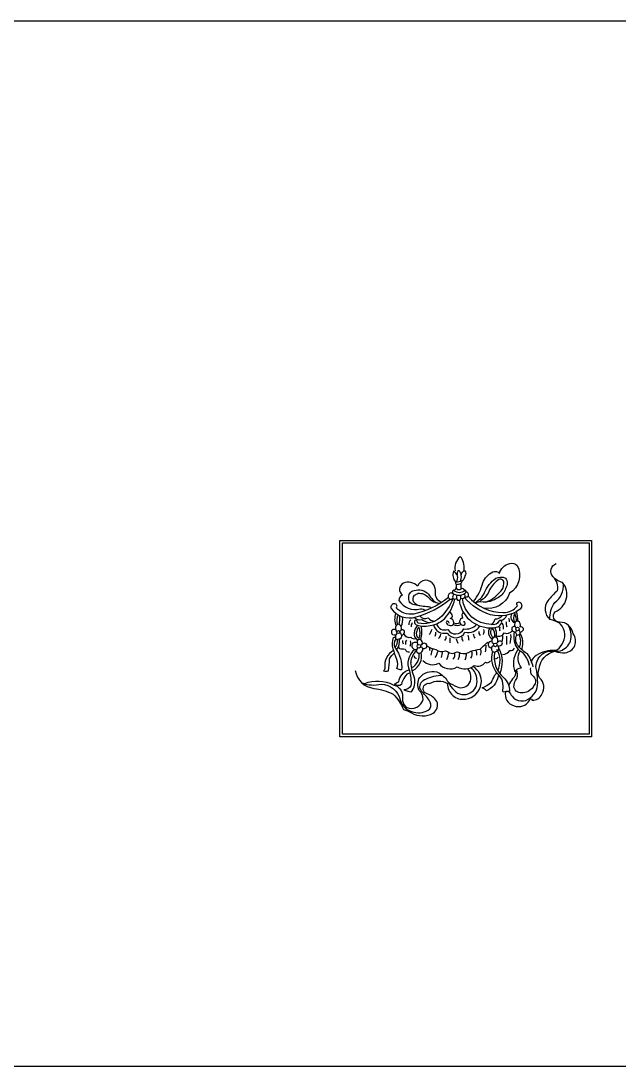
# Model space of a CAD drawing. Extents: x -66030 to 95157, y -13132 to 45879.
# Drawn here: x -5954 to -4765, y 5934 to 8010 of the extents above; entities that cross this region are included whole.
import ezdxf

# ---------------------------------------------------------------- set-up
doc = ezdxf.new("R2010")
doc.units = 0
doc.header["$LTSCALE"] = 100
doc.header["$MEASUREMENT"] = 0
for name, color, linetype in [('3', 11, 'CONTINUOUS'), ('4', 121, 'CONTINUOUS'), ('TEXT', 105, 'CONTINUOUS')]:
    doc.layers.add(name, color=color, linetype=linetype)

msp = doc.modelspace()

# ---------------------------------------------------------------- linework, layer by layer
at = {"layer": '3', "color": 2}
for p, q in [((-66009.4, 8010), (95156.9, 8010)), ((-61048.5, 5934.5), (9054, 5934.5))]:
    msp.add_line(p, q, dxfattribs=at)
at = {"layer": '4'}
for points in [[(-5319.8, 6978.4), (-4819.8, 6978.4), (-4819.8, 6588.4), (-5319.8, 6588.4)], [(-5314.8, 6973.4), (-4824.8, 6973.4), (-4824.8, 6593.4), (-5314.8, 6593.4)]]:
    msp.add_lwpolyline(points, close=True, dxfattribs=at)
for points in [[(-4990.8, 6677.9, 0.404464), (-4973.6, 6650.1, 0.367248), (-4943, 6660.6, -0.987198), (-4937.7, 6661.4, 0.3332), (-4918.6, 6672.8, 0.379255), (-4923.1, 6705.4, -0.239035), (-4923.9, 6723.7, -0.333455), (-4892.4, 6758.1, 0.101012), (-4872, 6755.3, 0.586463), (-4856.3, 6792.7, 0.392807), (-4883.4, 6815.9, -0.669982), (-4891.9, 6836.8, 0.505944), (-4877.2, 6894.6, -0.137608), (-4896.2, 6906, -0.545446), (-4890, 6932.5)], [(-5051.3, 6854.6, 0.143193), (-5032.2, 6874.7, -0.138364), (-5010.1, 6903.2, -0.235072), (-4990.9, 6903.6, -0.353516), (-4990.9, 6883.1, -0.219891), (-5004.8, 6865.3, -0.190239), (-5039.8, 6856.1, 0.212256), (-5050.2, 6853.7)], [(-5030, 6855.9, 0.135871), (-5003.4, 6874.5, 0.252719), (-4994, 6893, 0.60248), (-5003.8, 6901, 0.10634), (-5022.6, 6880.5, -0.187241), (-5040.6, 6858.4)], [(-4902.6, 6821.3, -0.17076), (-4892.7, 6854.9, 0.265266), (-4875.7, 6892.7, 0.265266)], [(-5138.3, 6843.7, 0.255132), (-5143.6, 6846.2, -0.038132), (-5171.6, 6850.5, -0.444208), (-5182.6, 6863.2, -0.43304), (-5172.5, 6878.8, -0.293519), (-5143.6, 6871.4, 0.067712), (-5135, 6860.3, 0.230885), (-5120.7, 6853.1, 0.230885)], [(-5157.7, 6847.8, -0.214978), (-5172.8, 6855.6, -0.30641), (-5171.6, 6869.7, 0.028478), (-5164.6, 6873.3, -0.249506), (-5143.9, 6865.1, 0.139238), (-5128.7, 6855, 0.139238)], [(-5096, 6873.5, 0.37971), (-5068, 6876.2)], [(-5093, 6871.7, 0.369056), (-5095.2, 6863.4, 0.417615), (-5088, 6863.1)], [(-5093.7, 6879.7, 0.403534), (-5071.1, 6879.7)], [(-5079.5, 6863.8, 0.163248), (-5074.4, 6863.4, 0.627729), (-5073.2, 6872.1)], [(-5086.5, 6869.7, 0.372777), (-5086.1, 6859.6, 0.601029), (-5079.7, 6865.4, 0.229574), (-5080.9, 6869.6)], [(-5161.2, 6828.6, 0.408829), (-5144.6, 6824.6, 0.224956), (-5131.8, 6818, 0.224956)], [(-5102.5, 6814, 0.333425), (-5105.8, 6818, 0.710266), (-5107.9, 6813.8, 0.354957), (-5100.8, 6809.7, 0.485705), (-5093.2, 6814.6, 0.375311), (-5101, 6823.6, 0.375264), (-5096.1, 6827.7, 0.288456), (-5101.9, 6836.1, 0.288456)], [(-5074.8, 6836, 0.315423), (-5075.9, 6824.2, 0.841181), (-5075.9, 6809.9, 0.656969), (-5071.5, 6815.7, 0.664642), (-5074.5, 6816.1)], [(-5019.2, 6811.5, 0.274567), (-5011.6, 6822.6, 0.231959), (-4997.2, 6828.5, 0.231959)], [(-4969, 6817.6, 0.156958), (-4972.3, 6833.1, 0.261553), (-4972.6, 6814.9)], [(-5201.1, 6797.8, 0.464956), (-5198.3, 6807.2, 0.374641), (-5204.5, 6811.9, 0.442322), (-5208.1, 6799.4)], [(-5128, 6812.7, 0.427918), (-5105.3, 6801.6, 0.605441), (-5073.7, 6802.8, 0.244564), (-5048.1, 6811.2)], [(-4985, 6678.4, -0.039184), (-4977.6, 6668.8, 0.437279), (-4941.7, 6665.9, 0.30051), (-4927.4, 6701.1, 0.067863), (-4930, 6724.1, -0.507806), (-4892.4, 6758.1, 0.506508), (-4861, 6796.2, 0.071407), (-4865.3, 6809.6)], [(-4961.8, 6796.2, 0.406956), (-4954.8, 6803.6, 0.30325), (-4961.5, 6806.5, 0.369567), (-4965.7, 6818.1, 0.359318), (-4972.2, 6813.8, 0.395234), (-4969.7, 6804.7)], [(-5206.7, 6796.2, 0.319606), (-5211, 6801.2, 0.430521), (-5217.1, 6798.6, 0.34812), (-5215.1, 6791.3, 0.047737), (-5208.5, 6790.9, 0.047737)], [(-5208.5, 6782.1, 0.359881), (-5209.7, 6764.3, -0.191139), (-5197.4, 6721.1, -0.140732), (-5206.5, 6723.7, 0.193932), (-5206.5, 6741.8, 0.003366), (-5214.3, 6763.1, -0.162545), (-5213.2, 6785.3, -0.021712), (-5209.1, 6787.6)], [(-5205.9, 6794.2, 0.276977), (-5209.1, 6786.8, 0.268979), (-5208.5, 6782.1, 0.199123), (-5197.4, 6785.4, 0.364537), (-5200.8, 6795.1)], [(-5197.1, 6790.3, 0.447151), (-5191.4, 6797.4, 0.675014), (-5198.9, 6799.4)], [(-5192.7, 6792.5, 0.391064), (-5179.1, 6786.4, 0.304804), (-5169.1, 6783.4, 0.304804)], [(-5009, 6789.2, 0.427644), (-4993.6, 6794.7, 0.362449), (-4977.1, 6799.2)], [(-4972.3, 6807.4, 0.250306), (-4978, 6804.9, 0.340798), (-4976, 6798.2, 0.135462), (-4970.5, 6796.7)], [(-4973.4, 6797.1, 0.217566), (-4965.9, 6762, -0.225657), (-4943.9, 6730.6)], [(-4968.7, 6799.3, 0.655499), (-4966.2, 6790.2, 0.778662), (-4964.6, 6799.6)], [(-4935.8, 6727.4, 0.092388), (-4946.8, 6752.8, -0.113342), (-4964.6, 6768.1, -0.319667), (-4968.3, 6791.1, -0.319667)], [(-4963.9, 6791, -0.203048), (-4963.5, 6766.6)], [(-4959.4, 6762, -0.0205), (-4957.8, 6763.9, 0.230406), (-4961.9, 6793.6, 0.230406)], [(-5166.3, 6775.1, 0.199061), (-5173.8, 6775.1, 0.347215), (-5177, 6769.1, 0.458299), (-5167.3, 6761.8)], [(-5165.2, 6765.4, 0.240221), (-5167.5, 6757.7, 0.514656), (-5158.3, 6755.7, 0.260701), (-5155.2, 6762.8, 0.36032), (-5159.6, 6766.8)], [(-5156.4, 6772.9, 0.314684), (-5159, 6781.3, 0.342673), (-5165.6, 6779.6, 0.235832), (-5165.1, 6771.2, 0.235832)], [(-5155.4, 6763.8, 0.216265), (-5148.8, 6764.9, 0.457961), (-5148.5, 6773.1, 0.292811), (-5156.4, 6772.9, -0.003176), (-5159.6, 6769.6)], [(-5146.8, 6769.2, 0.112668), (-5129, 6761.9, 0.282188), (-5110.3, 6759.4, -0.106623), (-5101.8, 6755.1, 0.270106), (-5089, 6756.5, -0.262681), (-5080.5, 6754.3, 0.22617), (-5059.7, 6758.5, 0.009189), (-5041, 6762.7, 0.006986), (-5029.1, 6773.8, -0.310409), (-5023.4, 6775.8)], [(-5018.1, 6778, 0.232587), (-5025.3, 6773.6, 0.383232), (-5018.5, 6764.7, 0.383232)], [(-5014.2, 6769.4, 0.406918), (-5018.4, 6762.7, 0.683141), (-5010, 6757.8, 0.854248), (-5007.7, 6769.4, 0.854248)], [(-5006.9, 6775.8, 0.380792), (-5008.8, 6785.9, 0.407875), (-5017.7, 6781.7, 0.229415), (-5017.3, 6775.9, 0.04386), (-5013.5, 6773.5)], [(-5007.5, 6769.9, 0.289193), (-4998.6, 6770.7, 0.828742), (-5002.7, 6778.3, 0.132386), (-5008.9, 6773.9)], [(-5213.1, 6759.7, 0.313444), (-5230.5, 6725.6, -0.315474), (-5233.2, 6719.6, 0.211257), (-5223.4, 6719.4, 0.014281), (-5221, 6743, -0.139443), (-5211.3, 6754.8)], [(-5171.2, 6761.9, 0.338137), (-5181.7, 6719.6, -0.078928), (-5178.6, 6689.7, -0.240919), (-5192.8, 6681.5, 0.050461), (-5177.3, 6677.5, 0.205346), (-5171.8, 6705.8, -0.065209), (-5178.8, 6735.6)], [(-5011.9, 6756.8, 0.28061), (-4994.8, 6706.2, -0.222396), (-4982.7, 6678.2, 0.112155), (-4995.4, 6676.7, -0.099109), (-4996.3, 6680.9, 0.272957), (-5006.2, 6713.7, -0.264302), (-5016, 6757.5, -0.264302)], [(-5006.1, 6719.6, 0.249927), (-5007.7, 6761.9)], [(-5003.8, 6763.8, -0.219765), (-5002.3, 6714.1, -0.219765)], [(-4965.8, 6762, -0.027389), (-4967.8, 6759.1, 0.232384), (-4972, 6717.4, -0.271447), (-4959.1, 6725.3, -0.314347), (-4961.4, 6759.1, -0.314347)], [(-5289.2, 6719.9, 0.329296), (-5252.4, 6684.5, -0.086239), (-5213.7, 6672.8, -0.100423), (-5193.8, 6642.7, -0.061095), (-5177.8, 6635.7, 0.258212), (-5134.5, 6635.4, 0.362903), (-5127.1, 6658.8, 0.148081), (-5146.2, 6673.7, -0.283325), (-5154.5, 6681.8, -0.49142), (-5141.5, 6694.5, -0.258127), (-5105.9, 6694.5, 0.479585), (-5070.4, 6663.2, 0.339493), (-5039.1, 6694, 0.309514), (-5055.5, 6727.9)], [(-5104.9, 6696.9, 0.069739), (-5092.9, 6680.9, 0.362114), (-5060.8, 6675.6, 0.316734), (-5047.5, 6702.4, 0.208536), (-5059.3, 6725.7)], [(-4941.2, 6725.5, 0.078537), (-4940.6, 6713.4, -0.019992), (-4932.9, 6705.3, -0.325636), (-4934.2, 6690.2, -0.260922), (-4955.7, 6675.9, -0.416828), (-4974.2, 6686.8, -0.161768), (-4968.2, 6704.3, 0.208605), (-4969, 6721.3, 0.208605)], [(-5275.4, 6695, 0.048815), (-5270.5, 6694.5, -0.202836), (-5213.7, 6691.8, -0.342386), (-5195.3, 6669, 0.290136), (-5187.1, 6646.5, 0.445922), (-5154.4, 6662.6, 0.205411), (-5162.6, 6680.6, -0.225195), (-5161.3, 6706.2, -0.279865), (-5127.5, 6717.4, -0.106878), (-5107.7, 6702.4, 0.021199), (-5104.9, 6696.9, 0.040294), (-5086.8, 6687.9, 0.399948), (-5062, 6695.4, 0.29315), (-5065.7, 6723.6)], [(-5275.4, 6695, 0.146915), (-5238, 6693, -0.340451), (-5200, 6661.7, 0.288183), (-5173.1, 6637.6, 0.260312), (-5141.2, 6644.1, 0.342054), (-5142.7, 6661.1, 0.069053), (-5157.6, 6678.7, 0.03888), (-5160.8, 6684.6, -0.348993), (-5149, 6703.1, -0.114424), (-5116.4, 6710.7)], [(-5180.6, 6714.9, 0.268359), (-5190.7, 6707.3, 0.137125), (-5197.4, 6692.2, -0.336551), (-5210.9, 6692.4, -0.200755), (-5203, 6697.4, -0.293959), (-5182.5, 6721.4)], [(-5003.7, 6711.1, -0.014804), (-5005.3, 6708, -0.24065), (-5028.5, 6679.7, 0.112179), (-5037.2, 6685.5, 0.07687), (-5018.9, 6696.6, 0.020412), (-5012.6, 6709.8, 0.042145), (-5008.1, 6715.9)], [(-4970.9, 6719.2, -0.269183), (-4976.6, 6703.5, 0.04338), (-4984.6, 6690.8, 0.04338)]]:
    msp.add_lwpolyline(points, format="xyb", dxfattribs=at)
msp.add_lwpolyline([(-5166.8, 6798.3, 0.393297), (-5163.3, 6783.7, 0.212567), (-5162.1, 6805.2, 0.326883)], format="xyb", close=True, dxfattribs=at)
for centre, radius, start, end in [((-5087.6, 6924.5), 28.3, 264.7138, 292.91), ((-5090, 6915.8), 24.9, 272.8688, 295.1774), ((-4915.5, 6884.6), 28.8, 348.3151, 47.9122), ((-4783.3, 6759.1), 158.5, 130.9863, 141.1195), ((-4884.5, 6842.2), 27.6, 143.4404, 229.1264), ((-5180.2, 6821.5), 30.9, 157.3441, 205.0084), ((-5182, 6819.5), 24.9, 153.8905, 199.1704), ((-5293.2, 6825.4), 92.5, 351.3015, 1.971), ((-5000.9, 6832.6), 12.8, 268.0031, 347.231), ((-4967.7, 6826.4), 12.4, 149.3405, 250.5396), ((-5002.3, 6822.3), 36, 353.3142, 23.9013), ((-5224.4, 6820.9), 29.4, 332.3534, 10.883), ((-5169.3, 6811.8), 13.4, 137.1909, 184.5875), ((-5166.8, 6807.6), 11.6, 142.4088, 185.6709), ((-5153.3, 6794.2), 19.1, 126.7771, 229.9882), ((-5209.5, 6795.7), 52.6, 344.073, 13.9982), ((-5087.4, 6826.3), 16.9, 243.6995, 298.7527), ((-5088.1, 6824.6), 11.2, 242.4864, 304.5468), ((-5008.7, 6805.3), 14.3, 345.8457, 36.1824), ((-4940.6, 6818.2), 49, 181.6069, 193.8974), ((-4992.1, 6818), 9.37, 351.3365, 32.1631), ((-4916, 6759.5), 63.2, 56.6622, 77.7105), ((-4905.3, 6790.2), 32.6, 324.6632, 42.6564), ((-5170.2, 6813.2), 35.5, 321.7321, 341.864), ((-5144.7, 6794.4), 15.7, 336.5926, 7.1314), ((-5133.4, 6794.8), 14.7, 311.5449, 348.9171), ((-5122.7, 6788), 14.4, 323.9767, 2.137), ((-4963.6, 6805.9), 103.1, 188.8387, 194.5021), ((-5039, 6793.6), 15.8, 182.4558, 215.0956), ((-5034.5, 6795.9), 9.41, 169.8172, 222.9922), ((-5046.8, 6797.5), 13.7, 334.512, 16.1071), ((-5009, 6796.2), 15.6, 146.7295, 238.4217), ((-5006.3, 6796.4), 14.2, 143.2047, 232.2548), ((-5031, 6791.4), 18.9, 343.7111, 45.3355), ((-5028.8, 6793.6), 20.3, 338.6051, 35.3792), ((-4992.3, 6801.8), 10.4, 156.2061, 195.6146), ((-5008.6, 6784.5), 12.8, 324.4185, 26.5835), ((-4757.9, 6777.6), 230.8, 177.4115, 181.5064), ((-5041.3, 6788.2), 61.5, 346.1013, 3.0541), ((-5240.1, 6783.7), 35.4, 327.9664, 357.6145), ((-5245, 6783.4), 44.2, 328.9702, 0.0582), ((-5188.3, 6777.5), 7.27, 162.3688, 215.9091), ((-5180, 6773.8), 9.76, 140.2594, 190.872), ((-5195.9, 6775), 17.1, 335.9418, 13.1094), ((-5129.9, 6764), 12.2, 169.7691, 200.5969), ((-5203.1, 6784.2), 102.6, 354.9782, 0.4361), ((-5141.7, 6755.4), 59.6, 17.8046, 26.7327), ((-5068.9, 6784.4), 8.7, 167.3751, 222.3699), ((-5079.9, 6767.6), 50.5, 348.2343, 3.4383), ((-4901.3, 6783.4), 25.6, 292.0604, 331.9748), ((-5148.2, 6735.6), 30.6, 129.3712, 180.1106), ((-5191.1, 6751), 29.1, 299.8212, 6.3025), ((-5188.7, 6748), 31.3, 296.5675, 14.178), ((-5167.8, 6748.9), 4.59, 179.819, 275.2159), ((-5099, 6746.3), 40.3, 154.758, 174.3389), ((-5156.5, 6765.6), 32.5, 322.0775, 348.7439), ((-5228.9, 6772.1), 114.2, 346.7296, 352.8639), ((-5184.4, 6774.1), 83.3, 337.1803, 347.5122), ((-5106.1, 6752), 14.8, 320.0513, 11.7475), ((-5126.8, 6758.2), 45.4, 338.4863, 356.1457), ((-5098.3, 6752.8), 29.8, 337.2855, 2.837), ((-5068.7, 6752.3), 12, 319.3105, 32.3867), ((-5073, 6751.5), 25.6, 357.841, 21.394), ((-5066.6, 6758.5), 27.3, 343.4799, 6.1212), ((-4921.3, 6733.3), 18.4, 117.766, 164.8509), ((-4896.2, 6699.7), 60.1, 85.6239, 123.998)]:
    msp.add_arc(centre, radius, start, end, dxfattribs=at)
at = {"layer": 'TEXT'}
for points in [[(-5073.7, 6917, 0.199355), (-5078.4, 6944, 0.192511), (-5081, 6945.6, 0.276827), (-5091.1, 6917.9)], [(-5054.6, 6857.2, 0.129974), (-5036.1, 6894.3, -0.16584), (-5015.9, 6915.9, -0.370172), (-5002.9, 6912.5, -0.278481), (-4982.4, 6932.6, -0.274313), (-4967.6, 6928.5, -0.399842), (-4982.7, 6873.5, -0.371666), (-5034.1, 6844)], [(-5088, 6896.2, 0.463257), (-5094.2, 6917, 0.27938), (-5090.2, 6896.3)], [(-5081, 6897, 0.336538), (-5083.6, 6918.9, 0.27312), (-5086.9, 6909.7)], [(-5076.6, 6898.5, 0.221952), (-5070.7, 6907.8, 0.308981), (-5070.5, 6917.5, 0.426223), (-5078.9, 6909.9)], [(-5117.6, 6855.1, -0.339669), (-5130, 6875.5, 0.180738), (-5133.5, 6890.2, 0.633069), (-5165.6, 6887.7, 0.30267), (-5193.5, 6893.3, 0.588964), (-5195.6, 6869.9, 0.285657), (-5202.6, 6859.1, 0.322459), (-5160, 6842.4, -0.222176), (-5149.8, 6838.9)], [(-5090.2, 6896.3, 0.256566), (-5088.8, 6891, 0.190854), (-5086.7, 6880.8, 0.105575), (-5078.7, 6881.5, 0.009825), (-5079.4, 6893.3, 0.197334), (-5076.6, 6898.5)], [(-5096, 6873.5, 0.541208), (-5104.7, 6867.6, 0.777239), (-5095.3, 6863.6)], [(-5090.9, 6880.4, 0.522826), (-5096, 6873.5)], [(-5088.3, 6884.2, 0.248781), (-5090.9, 6880.4, 0.248781)], [(-5073.8, 6880.5, 0.119513), (-5074.5, 6882.1, 0.120922), (-5078.8, 6883.4)], [(-5069.4, 6876.7, 0.410033), (-5073.8, 6880.5)], [(-5071.4, 6866.3, 0.286835), (-5065, 6867.6, 0.506602), (-5069.4, 6876.7)], [(-5104.3, 6864.8, -0.121014), (-5173.4, 6832.2, -0.24833), (-5207.9, 6844.4, 0.643444), (-5210.6, 6852.6, 0.566247), (-5218.1, 6843.3, 0.329572), (-5168.5, 6826.5, 0.109835), (-5100.9, 6861.8, 0.109835)], [(-5095.2, 6863.4, -0.114606), (-5121.8, 6824, -0.211262), (-5163.9, 6813.8, -0.291059), (-5166.2, 6818.6, 0.523813), (-5171.7, 6817.9, 0.335784), (-5168.1, 6810.4, 0.144809), (-5136.4, 6810.2, 0.150599), (-5111.6, 6823.6, 0.141261), (-5091.6, 6861.8, 0.141261)], [(-5082.4, 6859.7, 0.075654), (-5080.5, 6848.8, 0.377829), (-5009, 6805.8, 0.286938), (-4998.2, 6815.7, 0.866887), (-5004.2, 6818.1, -0.134), (-5006.4, 6814.2, -0.283447), (-5018.5, 6811.5, -0.388321), (-5076.4, 6863.2)], [(-5065, 6867.6, 0.215874), (-4995.1, 6835.1, 0.24217), (-4966.9, 6848.6, -0.297758), (-4967.4, 6854.9, -0.454889), (-4960.6, 6854.2, -0.223734), (-4958.7, 6847.6, -0.250707), (-4963.2, 6840.9, -0.22563), (-5020.3, 6830.6, -0.136637), (-5072.4, 6864.7)], [(-5134, 6810.7, 0.409263), (-5106.6, 6794.5, 0.584305), (-5071.4, 6796.3, 0.342356), (-5041.9, 6808.5, 0.342356)], [(-5203.7, 6767.4, 0.492503), (-5196.6, 6763.1, 0.038368), (-5189.9, 6762.7, 0.433059), (-5181.6, 6756.9)], [(-4996.5, 6752, 0.254706), (-4982.1, 6760, 0.381903), (-4973, 6764.2, 0.381903)], [(-5155.3, 6740.1, 0.337355), (-5123.5, 6734.5, 0.381942), (-5086.7, 6727.2, 0.324931), (-5052.8, 6730, 0.335848), (-5030.8, 6736.3, 0.390103), (-5020.3, 6739.4, 0.390103)]]:
    msp.add_lwpolyline(points, format="xyb", dxfattribs=at)
for centre, radius in [((-5203.6, 6796.2), 3.02), ((-4966.9, 6802.4), 3.62), ((-5163, 6768.2), 3.62), ((-5010.9, 6770.9), 3.62)]:
    msp.add_circle(centre, radius, dxfattribs=at)
for centre, radius, start, end in [((-5161.5, 6833.2), 12.5, 217.4509, 290.4521), ((-5129.8, 6862.7), 49.5, 236.4469, 256.5841), ((-5010.9, 6749.4), 6.12, 270.7982, 338.1666)]:
    msp.add_arc(centre, radius, start, end, dxfattribs=at)

doc.saveas('drawing.dxf')
